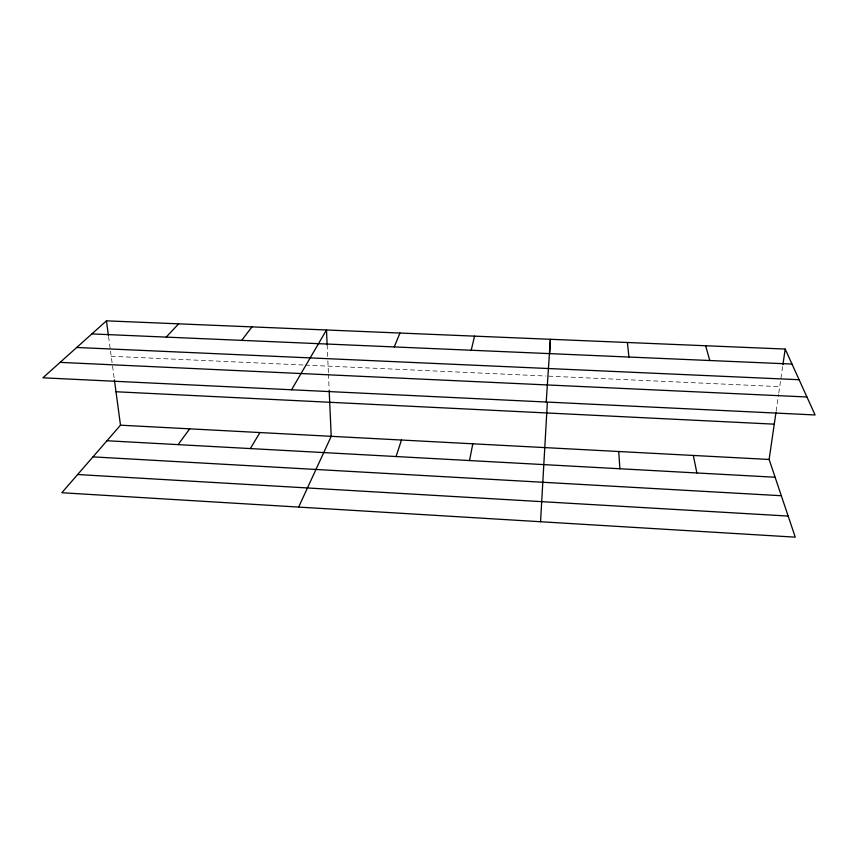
<?xml version="1.0" encoding="UTF-8"?>
<svg xmlns="http://www.w3.org/2000/svg" width="858" height="858" viewBox="0 0 858 858"><rect width="100%" height="100%" fill="white"/><g stroke="black" fill="none" stroke-linecap="round" stroke-linejoin="round"><path stroke-width="0.64" stroke-dasharray="4.29 3.22" d="M776.136 411.229L778.581 394.401M778.774 393.114L782.732 365.905M111.218 356.284L304.064 365.047M305.405 365.1L545.945 376.029M548.616 376.147L779.718 386.647M108.558 336.593L110.328 349.721M110.51 351.04L114.221 378.614M327.145 344.712L327.799 359.438M327.863 360.778L328.399 372.822M328.453 374.163L329.107 388.889"/><path stroke-width="1.29" d="M547.361 402.445L540.551 521.739M549.688 353.775L550.375 339.296L546.224 402.027M114.404 379.922L120.495 425.182L61.819 492.739L795.259 537.162L769.122 459.459L775.954 412.516M782.925 364.607L785.188 349.056L106.446 320.838L42.9 377.81L815.1 414.961L785.188 349.056M469.53 460.553L472.801 443.8M471.203 350.246L474.571 336.143M396.074 456.531L401.48 440.025M394.23 346.932L399.957 333.043M298.648 507.078L331.22 436.314L329.172 390.229M291.559 389.779L326.49 329.987L327.145 344.712M250.354 448.573L259.92 432.55M178.11 444.626L189.682 428.839M241.72 340.358L251.973 326.887M166.184 337.108L178.636 323.841M91.86 333.912L791.998 364.06M76.727 347.479L799.098 379.719M60.114 362.376L806.938 396.986M115.991 391.752L774.259 424.163M120.495 425.182L769.122 459.459M106.971 440.744L775.106 477.241M92.964 456.874L781.327 495.731M77.638 474.517L788.159 516.066M705.651 345.753L709.791 360.521M693.328 455.459L696.889 472.973M106.446 320.838L108.387 335.274M627.391 342.492L628.946 357.035M618.704 451.512L619.905 468.758"/></g></svg>
